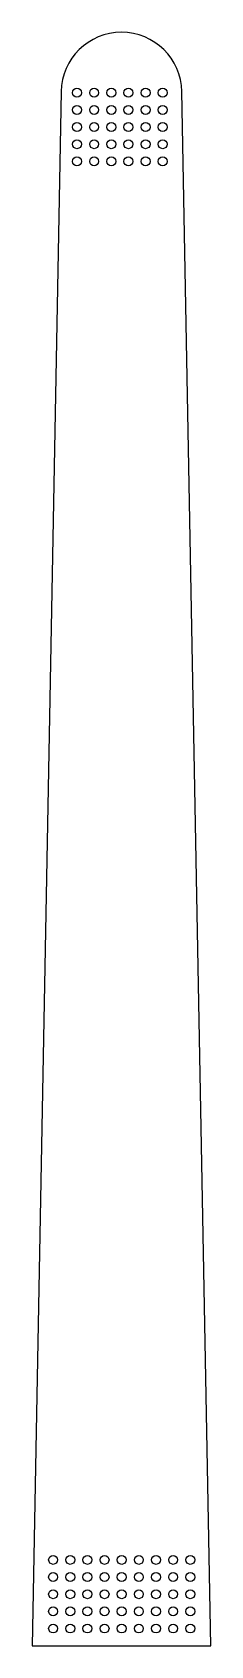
# Model space of a CAD drawing. Extents: x -1.3 to 1.3, y -32.7 to -9.2.
import ezdxf

# ---------------------------------------------------------------- set-up
doc = ezdxf.new("R2010")
doc.units = 0
doc.layers.get('0').update_dxf_attribs({"linetype": 'CONTINUOUS'})

msp = doc.modelspace()

# ---------------------------------------------------------------- linework, layer by layer
msp.add_lwpolyline([(0.88, -10.092, 0.981556), (-0.88, -10.092), (-1.301, -32.728), (1.301, -32.728)], format="xyb", close=True)
for centre in [(-0.649, -10.109), (-0.399, -10.109), (-0.149, -10.109), (0.101, -10.109), (0.351, -10.109), (0.601, -10.109), (-0.649, -10.359), (-0.399, -10.359), (-0.149, -10.359), (0.101, -10.359), (0.351, -10.359), (0.601, -10.359), (-0.649, -10.609), (-0.399, -10.609), (-0.149, -10.609), (0.101, -10.609), (0.351, -10.609), (0.601, -10.609), (-0.649, -10.859), (-0.399, -10.859), (-0.149, -10.859), (0.101, -10.859), (0.351, -10.859), (0.601, -10.859), (-0.649, -11.109), (-0.399, -11.109), (-0.149, -11.109), (0.101, -11.109), (0.351, -11.109), (0.601, -11.109), (-0.997, -31.478), (-0.747, -31.478), (-0.497, -31.478), (-0.247, -31.478), (0.003, -31.478), (0.253, -31.478), (0.503, -31.478), (0.753, -31.478), (1.003, -31.478), (-0.997, -31.728), (-0.747, -31.728), (-0.497, -31.728), (-0.247, -31.728), (0.003, -31.728), (0.253, -31.728), (0.503, -31.728), (0.753, -31.728), (1.003, -31.728), (-0.997, -31.978), (-0.747, -31.978), (-0.497, -31.978), (-0.247, -31.978), (0.003, -31.978), (0.253, -31.978), (0.503, -31.978), (0.753, -31.978), (1.003, -31.978), (-0.997, -32.228), (-0.747, -32.228), (-0.497, -32.228), (-0.247, -32.228), (0.003, -32.228), (0.253, -32.228), (0.503, -32.228), (0.753, -32.228), (1.003, -32.228), (-0.997, -32.478), (-0.747, -32.478), (-0.497, -32.478), (-0.247, -32.478), (0.003, -32.478), (0.253, -32.478), (0.503, -32.478), (0.753, -32.478), (1.003, -32.478)]:
    msp.add_circle(centre, 0.065)

doc.saveas('drawing.dxf')
